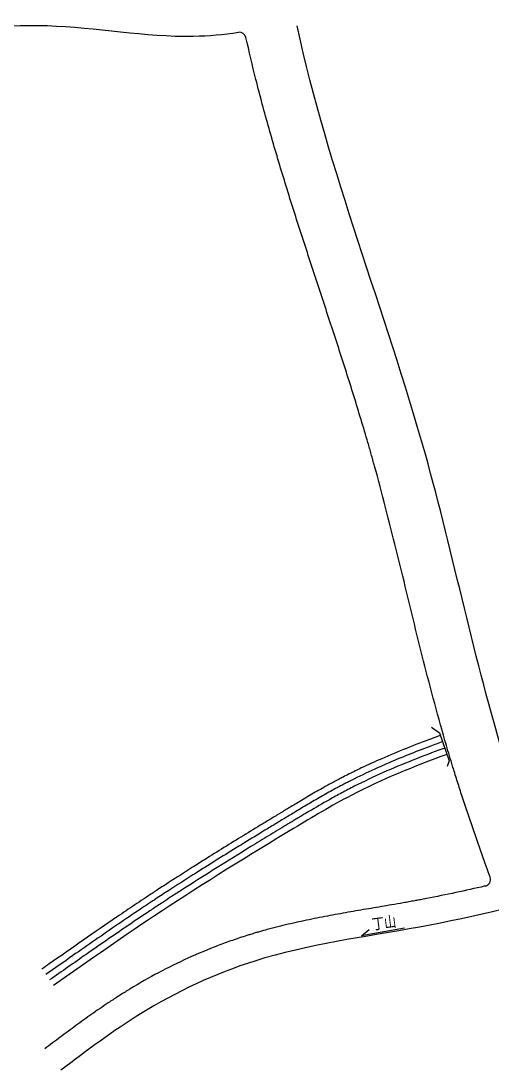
# Model space of a CAD drawing. Header units: millimetres. Extents: x 9364 to 94745, y -5033 to 1060.
# Drawn here: x 92374.4 to 92586, y -4511.8 to -4040.3 of the extents above; entities that cross this region are included whole.
import ezdxf

# ---------------------------------------------------------------- set-up
doc = ezdxf.new("R2010")
doc.units = ezdxf.units.MM
doc.layers.get('0').update_dxf_attribs({"lineweight": 0})
doc.layers.add('新建管道', color=7, linetype='Continuous')
doc.styles.add('仿宋_GB2312', font='', dxfattribs={"width": 0.8})
doc.styles.get('仿宋_GB2312').set_extended_font_data('SimSun')

msp = doc.modelspace()

# ---------------------------------------------------------------- linework, layer by layer
at = {"layer": '新建管道', "linetype": 'ByBlock', "ltscale": 0.5}
for p, q in [((92558.81, -4357.8), (92562.45, -4360.29)), ((92562.45, -4360.29), (92566.76, -4372.93)), ((92566.76, -4372.93), (92565.91, -4375.38)), ((92546.69, -4448.13), (92527.4, -4451.44)), ((92527.4, -4451.44), (92530.87, -4448.6))]:
    msp.add_line(p, q, dxfattribs=at)
for centre, start, end in [((92472.54, -4048.37), 12.4127, 98.4449), ((92582.33, -4426.2), 283.0922, 19.5436)]:
    msp.add_arc(centre, 3, start, end, dxfattribs=at)
for points, knots in [([(92195.71, -4092.35), (92200.84, -4090.43), (92205.97, -4088.51), (92216.17, -4084.65), (92221.26, -4082.71), (92231.38, -4078.76), (92236.41, -4076.77), (92246.41, -4072.68), (92251.38, -4070.59), (92261.24, -4066.29), (92266.14, -4064.08), (92271.29, -4061.66), (92271.6, -4061.51), (92272.21, -4061.22), (92272.51, -4061.08), (92272.95, -4060.87), (92273.09, -4060.8), (92273.38, -4060.66), (92273.52, -4060.6), (92273.95, -4060.39), (92274.23, -4060.26), (92275.08, -4059.85), (92275.65, -4059.57), (92277.37, -4058.74), (92278.51, -4058.18), (92281.57, -4056.68), (92283.5, -4055.74), (92287.38, -4053.83), (92289.33, -4052.87), (92293.28, -4050.97), (92295.26, -4050.02), (92299.28, -4048.15), (92301.31, -4047.22), (92305.41, -4045.41), (92307.48, -4044.53), (92311.69, -4042.81), (92313.81, -4041.98), (92316.62, -4040.95), (92317.28, -4040.71), (92318.16, -4040.4), (92318.39, -4040.32), (92318.85, -4040.16), (92319.09, -4040.08), (92319.56, -4039.92), (92319.79, -4039.84), (92320.5, -4039.6), (92320.98, -4039.44), (92322.4, -4038.97), (92323.35, -4038.67), (92326.21, -4037.79), (92328.13, -4037.23), (92333.64, -4035.74), (92337.26, -4034.89), (92344.53, -4033.41), (92348.19, -4032.78), (92355.54, -4031.74), (92359.23, -4031.33), (92366.61, -4030.71), (92370.31, -4030.51), (92377.71, -4030.3), (92381.4, -4030.3), (92385.43, -4030.41), (92385.78, -4030.41), (92386.45, -4030.44), (92386.76, -4030.45), (92387.39, -4030.47), (92387.71, -4030.48), (92388.66, -4030.52), (92389.29, -4030.55), (92391.17, -4030.64), (92392.42, -4030.71), (92395.89, -4030.93), (92398.1, -4031.09), (92402.49, -4031.46), (92404.66, -4031.67), (92408.98, -4032.09), (92411.13, -4032.32), (92415.38, -4032.76), (92417.5, -4032.99), (92421.69, -4033.43), (92423.77, -4033.64), (92427.9, -4034.05), (92429.95, -4034.23), (92434.01, -4034.57), (92436.03, -4034.71), (92440.04, -4034.95), (92442.03, -4035.04), (92445.97, -4035.16), (92447.93, -4035.18), (92450.33, -4035.17), (92450.78, -4035.16), (92451.37, -4035.15), (92451.5, -4035.15), (92451.92, -4035.14), (92452.19, -4035.13), (92452.74, -4035.12), (92453.02, -4035.11), (92453.84, -4035.08), (92454.39, -4035.06), (92456.05, -4034.99), (92457.15, -4034.92), (92460.47, -4034.7), (92462.68, -4034.5), (92467.12, -4033.99), (92469.35, -4033.69), (92473.8, -4033), (92476.02, -4032.6), (92480.48, -4031.72), (92482.7, -4031.24), (92488.13, -4029.97), (92491.33, -4029.13), (92497.71, -4027.3), (92500.89, -4026.3), (92507.23, -4024.18), (92510.38, -4023.05), (92516.66, -4020.67), (92519.77, -4019.42), (92523.13, -4018.02), (92523.38, -4017.91), (92523.83, -4017.72), (92524.03, -4017.64), (92524.37, -4017.49), (92524.51, -4017.43), (92524.8, -4017.3), (92524.95, -4017.24), (92525.38, -4017.05), (92525.68, -4016.93), (92526.55, -4016.55), (92527.14, -4016.3), (92528.89, -4015.53), (92530.07, -4015.01), (92532.8, -4013.79), (92534.37, -4013.08), (92537.52, -4011.67), (92539.11, -4010.96), (92542.31, -4009.55), (92543.93, -4008.84), (92546.09, -4007.92), (92546.62, -4007.7), (92548.2, -4007.03), (92549.27, -4006.59), (92550.9, -4005.94), (92551.45, -4005.71), (92552.57, -4005.28), (92553.13, -4005.06), (92554.8, -4004.41), (92555.92, -4003.99), (92559.27, -4002.75), (92561.52, -4001.96), (92566.92, -4000.12), (92570.08, -3999.11), (92576.41, -3997.18), (92579.58, -3996.26), (92585.92, -3994.5), (92589.09, -3993.65), (92595.43, -3992.02), (92598.59, -3991.23), (92604.91, -3989.68), (92608.06, -3988.92), (92614.34, -3987.42), (92617.47, -3986.67), (92623.7, -3985.18), (92626.8, -3984.43), (92632.98, -3982.9), (92636.04, -3982.13), (92639.84, -3981.13), (92640.59, -3980.93), (92641.91, -3980.58), (92642.48, -3980.43), (92643.52, -3980.15), (92643.98, -3980.02), (92644.72, -3979.82), (92645, -3979.75), (92645.72, -3979.55), (92646.17, -3979.42), (92647.07, -3979.17), (92647.52, -3979.05), (92648.87, -3978.67), (92649.76, -3978.41), (92652.45, -3977.64), (92654.24, -3977.11), (92659.61, -3975.49), (92663.17, -3974.37), (92673.35, -3971.05), (92679.94, -3968.76), (92693.06, -3963.93), (92699.59, -3961.4), (92712.6, -3956.15), (92719.08, -3953.43), (92732.01, -3947.82), (92738.45, -3944.94), (92751.32, -3939.06), (92757.74, -3936.07), (92770.56, -3930), (92776.97, -3926.93), (92789.78, -3920.74), (92796.18, -3917.63), (92809.01, -3911.41), (92815.43, -3908.31), (92824.04, -3904.18), (92826.22, -3903.13), (92830.28, -3901.2), (92832.16, -3900.31), (92835.34, -3898.8), (92836.66, -3898.18), (92839.29, -3896.95), (92840.6, -3896.33), (92844.55, -3894.49), (92847.18, -3893.26), (92855.1, -3889.61), (92860.4, -3887.2), (92867.07, -3884.21), (92868.41, -3883.62), (92872.41, -3881.84), (92875.1, -3880.65), (92878.76, -3879.05), (92879.73, -3878.63), (92881.12, -3878.02), (92881.54, -3877.84), (92882.22, -3877.54), (92882.48, -3877.43), (92883.46, -3877), (92884.19, -3876.69), (92886.37, -3875.74), (92887.83, -3875.12), (92891.84, -3873.38), (92894.4, -3872.28), (92899.49, -3870.06), (92902.02, -3868.95), (92907.04, -3866.7), (92909.53, -3865.57), (92914.46, -3863.27), (92916.9, -3862.1), (92921.7, -3859.72), (92924.07, -3858.5), (92928.72, -3856.02), (92931, -3854.75), (92935.47, -3852.14), (92937.66, -3850.8), (92941.54, -3848.3), (92943.25, -3847.15), (92946.59, -3844.79), (92948.23, -3843.58), (92951.41, -3841.1), (92952.95, -3839.83), (92955.96, -3837.22), (92957.42, -3835.88), (92959.08, -3834.26), (92959.33, -3834.02), (92959.69, -3833.65), (92959.81, -3833.54), (92960.04, -3833.31), (92960.15, -3833.19), (92960.5, -3832.84), (92960.73, -3832.61), (92961.41, -3831.9), (92961.87, -3831.42), (92963.22, -3829.96), (92964.11, -3828.97), (92965.86, -3826.94), (92966.73, -3825.91), (92968.43, -3823.79), (92969.28, -3822.72), (92971.31, -3820.04), (92972.49, -3818.43), (92974.82, -3815.12), (92975.96, -3813.43), (92978.22, -3810), (92979.33, -3808.26), (92981.53, -3804.72), (92982.62, -3802.92), (92984.78, -3799.29), (92985.85, -3797.46), (92987.97, -3793.77), (92989.03, -3791.91), (92990.53, -3789.25), (92990.98, -3788.46), (92991.67, -3787.23), (92991.91, -3786.8), (92992.39, -3785.93), (92992.64, -3785.49), (92993.37, -3784.19), (92993.86, -3783.32), (92995.32, -3780.7), (92996.31, -3778.96), (92998.29, -3775.45), (92999.3, -3773.7), (93001.34, -3770.18), (93002.38, -3768.42), (93004.5, -3764.91), (93005.59, -3763.15), (93007.81, -3759.64), (93008.95, -3757.89), (93011.29, -3754.39), (93012.5, -3752.65), (93015, -3749.19), (93016.28, -3747.46), (93018.01, -3745.24), (93018.4, -3744.74), (93019.11, -3743.85), (93019.43, -3743.46), (93019.95, -3742.82), (93020.15, -3742.57), (93020.52, -3742.12), (93020.69, -3741.92), (93021.03, -3741.51), (93021.2, -3741.31), (93021.71, -3740.7), (93022.05, -3740.3), (93023.09, -3739.09), (93023.79, -3738.29), (93025.93, -3735.9), (93027.39, -3734.32), (93030.4, -3731.24), (93031.94, -3729.72), (93035.11, -3726.75), (93036.73, -3725.29), (93040.05, -3722.46), (93041.74, -3721.08), (93045.21, -3718.42), (93046.98, -3717.13), (93050.59, -3714.64), (93052.43, -3713.45), (93056.18, -3711.18), (93058.09, -3710.1), (93061.66, -3708.23), (93063.31, -3707.43), (93066.66, -3705.91), (93068.35, -3705.21), (93071.79, -3703.89), (93073.54, -3703.29), (93077.06, -3702.2), (93078.85, -3701.71), (93081.04, -3701.19), (93081.43, -3701.1), (93082.6, -3700.85), (93083.38, -3700.69), (93084.39, -3700.5), (93084.61, -3700.46), (93084.94, -3700.4), (93085.05, -3700.38), (93085.27, -3700.34), (93085.38, -3700.32), (93085.7, -3700.27), (93085.92, -3700.23), (93086.57, -3700.13), (93087.01, -3700.06), (93088.3, -3699.88), (93089.17, -3699.77), (93091.32, -3699.53), (93092.6, -3699.42), (93095.16, -3699.25), (93096.43, -3699.19), (93098.96, -3699.12), (93100.22, -3699.11), (93102.72, -3699.12), (93103.97, -3699.15), (93106.44, -3699.24), (93107.67, -3699.3), (93109.59, -3699.42), (93110.28, -3699.47), (93110.97, -3699.52)], [0, 0, 0, 0, 1644.436903, 1644.436903, 3288.873806, 3288.873806, 4933.310709, 4933.310709, 6577.747612, 6577.747612, 8222.184515, 8222.184515, 8326.988497, 8326.988497, 8428.85604, 8428.85604, 8477.113137, 8477.113137, 8525.370234, 8525.370234, 8621.884428, 8621.884428, 8814.912815, 8814.912815, 9200.969591, 9200.969591, 9844.625897, 9844.625897, 10488.282203, 10488.282203, 11131.938509, 11131.938509, 11775.594814, 11775.594814, 12419.25112, 12419.25112, 13062.907426, 13062.907426, 13257.316377, 13257.316377, 13324.094432, 13324.094432, 13393.568509, 13393.568509, 13463.042587, 13463.042587, 13601.990742, 13601.990742, 13879.887052, 13879.887052, 14435.679671, 14435.679671, 15470.985848, 15470.985848, 16506.292024, 16506.292024, 17541.5982, 17541.5982, 18576.904376, 18576.904376, 19612.210552, 19612.210552, 19709.779758, 19709.779758, 19798.713483, 19798.713483, 19887.647208, 19887.647208, 20065.514659, 20065.514659, 20421.249559, 20421.249559, 21057.351622, 21057.351622, 21693.453684, 21693.453684, 22329.555747, 22329.555747, 22965.657809, 22965.657809, 23601.759871, 23601.759871, 24237.861934, 24237.861934, 24873.963996, 24873.963996, 25510.066058, 25510.066058, 26146.168121, 26146.168121, 26293.967615, 26293.967615, 26339.152038, 26339.152038, 26429.520884, 26429.520884, 26519.889729, 26519.889729, 26700.62742, 26700.62742, 27062.102802, 27062.102802, 27785.053566, 27785.053566, 28508.00433, 28508.00433, 29230.955094, 29230.955094, 29953.905859, 29953.905859, 30993.235103, 30993.235103, 32032.564347, 32032.564347, 33071.893591, 33071.893591, 34111.222836, 34111.222836, 34197.109742, 34197.109742, 34262.551871, 34262.551871, 34311.536773, 34311.536773, 34360.521675, 34360.521675, 34458.491478, 34458.491478, 34654.431086, 34654.431086, 35046.310302, 35046.310302, 35562.177441, 35562.177441, 36078.044581, 36078.044581, 36593.91172, 36593.91172, 36759.123152, 36759.123152, 37089.546018, 37089.546018, 37260.869452, 37260.869452, 37432.192886, 37432.192886, 37774.839755, 37774.839755, 38460.133492, 38460.133492, 39421.881386, 39421.881386, 40383.629279, 40383.629279, 41345.377172, 41345.377172, 42307.125065, 42307.125065, 43268.872958, 43268.872958, 44230.620851, 44230.620851, 45192.368744, 45192.368744, 46154.116637, 46154.116637, 46390.57592, 46390.57592, 46571.878938, 46571.878938, 46719.844646, 46719.844646, 46807.430945, 46807.430945, 46950.755641, 46950.755641, 47094.080337, 47094.080337, 47380.72973, 47380.72973, 47954.028514, 47954.028514, 49100.626083, 49100.626083, 51237.748293, 51237.748293, 53374.870503, 53374.870503, 55511.992713, 55511.992713, 57649.114923, 57649.114923, 59786.237133, 59786.237133, 61923.359342, 61923.359342, 64060.481552, 64060.481552, 66197.603762, 66197.603762, 66922.265411, 66922.265411, 67543.604022, 67543.604022, 67978.505015, 67978.505015, 68413.406008, 68413.406008, 69283.207995, 69283.207995, 71022.811967, 71022.811967, 71456.767901, 71456.767901, 72324.679767, 72324.679767, 72635.984758, 72635.984758, 72770.939231, 72770.939231, 72853.849458, 72853.849458, 73086.944236, 73086.944236, 73553.133792, 73553.133792, 74376.472259, 74376.472259, 75199.810726, 75199.810726, 76023.149194, 76023.149194, 76846.487661, 76846.487661, 77669.826128, 77669.826128, 78493.164595, 78493.164595, 79316.503062, 79316.503062, 79989.935891, 79989.935891, 80663.36872, 80663.36872, 81336.801549, 81336.801549, 82010.234378, 82010.234378, 82129.39567, 82129.39567, 82185.337229, 82185.337229, 82241.278789, 82241.278789, 82353.161907, 82353.161907, 82576.928144, 82576.928144, 83024.460619, 83024.460619, 83471.993094, 83471.993094, 83919.525568, 83919.525568, 84564.709039, 84564.709039, 85209.892509, 85209.892509, 85855.075979, 85855.075979, 86500.25945, 86500.25945, 87145.44292, 87145.44292, 87790.626391, 87790.626391, 88063.943017, 88063.943017, 88212.949987, 88212.949987, 88361.956957, 88361.956957, 88659.970896, 88659.970896, 89255.998775, 89255.998775, 89852.026655, 89852.026655, 90448.054534, 90448.054534, 91044.082413, 91044.082413, 91640.110292, 91640.110292, 92236.138171, 92236.138171, 92832.166051, 92832.166051, 93006.674828, 93006.674828, 93143.763571, 93143.763571, 93230.266061, 93230.266061, 93301.861984, 93301.861984, 93373.457907, 93373.457907, 93516.649752, 93516.649752, 93803.033444, 93803.033444, 94375.800826, 94375.800826, 94948.568209, 94948.568209, 95521.335592, 95521.335592, 96094.102974, 96094.102974, 96666.870357, 96666.870357, 97239.63774, 97239.63774, 97812.405122, 97812.405122, 98290.690111, 98290.690111, 98768.975099, 98768.975099, 99247.260088, 99247.260088, 99725.545077, 99725.545077, 99827.974526, 99827.974526, 100032.833423, 100032.833423, 100091.219499, 100091.219499, 100119.515963, 100119.515963, 100147.812426, 100147.812426, 100204.405354, 100204.405354, 100317.591209, 100317.591209, 100543.962919, 100543.962919, 100882.386488, 100882.386488, 101220.810056, 101220.810056, 101559.233625, 101559.233625, 101897.657194, 101897.657194, 102236.080762, 102236.080762, 102427.639632, 102427.639632, 102427.639632, 102427.639632]), ([(92199.92, -4103.59), (92226.3, -4093.71), (92268, -4078.09), (92326.3, -4046.63), (92387.13, -4038.86), (92436.8, -4048.96), (92465.39, -4046.4), (92472.1, -4045.4)], [0, 0, 0, 0, 8448.945303, 13354.921685, 19752.208235, 26341.315525, 28374.235869, 28374.235869, 28374.235869, 28374.235869]), ([(92607.91, -4420.07), (92602.36, -4404.41), (92581.14, -4343.93), (92556.06, -4214.97), (92512.48, -4107.69), (92498.45, -4042.46)], [524.653367, 524.653367, 524.653367, 524.653367, 5503.338551, 19744.376156, 39839.417829, 39839.417829, 39839.417829, 39839.417829]), ([(92585.15, -4425.2), (92583.97, -4421.87), (92582.79, -4418.52), (92579.98, -4410.54), (92578.36, -4405.89), (92575.17, -4396.56), (92573.59, -4391.87), (92571.71, -4386.1), (92571.37, -4385.03), (92570.33, -4381.81), (92569.66, -4379.67), (92568.87, -4377.13), (92568.75, -4376.75), (92568.51, -4375.98), (92568.39, -4375.6), (92568.04, -4374.45), (92567.81, -4373.68), (92567.11, -4371.38), (92566.65, -4369.84), (92565.29, -4365.24), (92564.4, -4362.16), (92561.73, -4352.71), (92560, -4346.34), (92556.66, -4333.58), (92555.04, -4327.19), (92551.87, -4314.44), (92550.32, -4308.07), (92547.23, -4295.35), (92545.69, -4289), (92542.59, -4276.33), (92541.02, -4270.02), (92537.82, -4257.43), (92536.18, -4251.16), (92534.12, -4243.56), (92533.74, -4242.21), (92533.19, -4240.21), (92533.01, -4239.57), (92532.71, -4238.5), (92532.59, -4238.07), (92532.35, -4237.2), (92532.23, -4236.77), (92531.86, -4235.47), (92531.62, -4234.61), (92530.88, -4232.02), (92530.38, -4230.29), (92528.87, -4225.11), (92527.84, -4221.66), (92524.64, -4211.07), (92522.41, -4203.93), (92517.85, -4189.64), (92515.53, -4182.49), (92510.84, -4168.19), (92508.48, -4161.02), (92503.77, -4146.67), (92501.42, -4139.48), (92496.79, -4125.05), (92494.51, -4117.82), (92490.07, -4103.3), (92487.91, -4096.01), (92483.78, -4081.37), (92481.8, -4074.01), (92478.36, -4060.35), (92476.86, -4054.05), (92475.47, -4047.72)], [406.000993, 406.000993, 406.000993, 406.000993, 1465.388418, 1465.388418, 2930.776837, 2930.776837, 4396.165255, 4396.165255, 4728.642153, 4728.642153, 5393.59595, 5393.59595, 5511.936807, 5511.936807, 5630.277663, 5630.277663, 5866.959376, 5866.959376, 6340.322802, 6340.322802, 7287.049653, 7287.049653, 9247.947443, 9247.947443, 11208.845232, 11208.845232, 13169.743021, 13169.743021, 15130.640811, 15130.640811, 17091.5386, 17091.5386, 19052.43639, 19052.43639, 19479.215887, 19479.215887, 19681.039264, 19681.039264, 19817.24278, 19817.24278, 19953.446296, 19953.446296, 20225.853329, 20225.853329, 20770.667393, 20770.667393, 21860.295523, 21860.295523, 24116.138126, 24116.138126, 26371.98073, 26371.98073, 28627.823334, 28627.823334, 30883.665938, 30883.665938, 33139.508542, 33139.508542, 35395.351145, 35395.351145, 37651.193749, 37651.193749, 39563.74426, 39563.74426, 39563.74426, 39563.74426]), ([(92562.84, -4361.42), (92561.49, -4361.91), (92560.14, -4362.41), (92555.05, -4364.31), (92551.31, -4365.75), (92543.85, -4368.74), (92540.14, -4370.28), (92533.37, -4373.24), (92530.32, -4374.63), (92526.37, -4376.51), (92525.46, -4376.95), (92522.73, -4378.29), (92520.92, -4379.2), (92518.81, -4380.29), (92518.51, -4380.44), (92517.91, -4380.76), (92517.61, -4380.92), (92516.55, -4381.48), (92515.79, -4381.88), (92513.51, -4383.11), (92512.01, -4383.94), (92508.42, -4385.96), (92506.34, -4387.15), (92502.23, -4389.56), (92500.19, -4390.77), (92497.32, -4392.49), (92496.48, -4392.99), (92495.16, -4393.79), (92494.66, -4394.09), (92493.71, -4394.66), (92493.26, -4394.94), (92492.44, -4395.43), (92492.08, -4395.66), (92491.35, -4396.1), (92490.98, -4396.32), (92490.26, -4396.76), (92489.89, -4396.98), (92488.8, -4397.64), (92488.07, -4398.08), (92485.89, -4399.4), (92484.44, -4400.29), (92480.08, -4402.94), (92477.17, -4404.72), (92468.46, -4410.06), (92462.66, -4413.65), (92455.07, -4418.42), (92453.25, -4419.57), (92447.81, -4423.02), (92444.19, -4425.34), (92438.8, -4428.83), (92437.03, -4429.99), (92434.6, -4431.58), (92433.94, -4432.01), (92432.63, -4432.88), (92431.98, -4433.31), (92430.68, -4434.17), (92430.03, -4434.6), (92428.08, -4435.9), (92426.78, -4436.76), (92422.9, -4439.37), (92420.32, -4441.12), (92412.6, -4446.38), (92407.48, -4449.92), (92397.27, -4457.02), (92392.19, -4460.58), (92386.02, -4464.91), (92384.93, -4465.67), (92383.84, -4466.44)], [50483.470829, 50483.470829, 50483.470829, 50483.470829, 50907.14219, 50907.14219, 52086.253605, 52086.253605, 53265.365021, 53265.365021, 54244.892575, 54244.892575, 54539.175182, 54539.175182, 55127.740396, 55127.740396, 55226.053885, 55226.053885, 55324.367373, 55324.367373, 55575.108324, 55575.108324, 56076.590224, 56076.590224, 56778.793964, 56778.793964, 57480.997704, 57480.997704, 57770.968584, 57770.968584, 57942.541772, 57942.541772, 58101.508844, 58101.508844, 58228.732568, 58228.732568, 58355.956292, 58355.956292, 58483.180016, 58483.180016, 58737.627464, 58737.627464, 59246.52236, 59246.52236, 60264.312151, 60264.312151, 62299.891734, 62299.891734, 62940.505919, 62940.505919, 64221.734288, 64221.734288, 64852.941971, 64852.941971, 65087.030553, 65087.030553, 65319.289482, 65319.289482, 65551.54841, 65551.54841, 66016.066268, 66016.066268, 66945.101982, 66945.101982, 68803.17341, 68803.17341, 70661.244839, 70661.244839, 71061.16492, 71061.16492, 71061.16492, 71061.16492]), ([(92565.74, -4369.94), (92551.03, -4375.33), (92527.31, -4384.93), (92485.29, -4410.21), (92440.21, -4437.87), (92405.03, -4462.56), (92389.01, -4473.81)], [50503.453123, 50503.453123, 50503.453123, 50503.453123, 55189.665884, 58172.994072, 65189.910503, 71061.16492, 71061.16492, 71061.16492, 71061.16492]), ([(92583.01, -4429.13), (92582.37, -4429.27), (92581.73, -4429.42), (92572.43, -4431.56), (92563.73, -4433.4), (92554.29, -4435.19), (92553.59, -4435.33), (92552.35, -4435.56), (92551.81, -4435.66), (92550.42, -4435.91), (92549.56, -4436.07), (92547.84, -4436.38), (92546.98, -4436.53), (92544.38, -4436.99), (92542.65, -4437.29), (92537.87, -4438.12), (92534.82, -4438.63), (92528.68, -4439.67), (92525.6, -4440.2), (92519.41, -4441.28), (92516.31, -4441.83), (92510.09, -4443), (92506.96, -4443.6), (92500.71, -4444.9), (92497.58, -4445.59), (92491.32, -4447.06), (92488.18, -4447.84), (92483.9, -4449), (92482.76, -4449.32), (92480.96, -4449.84), (92480.31, -4450.03), (92478.95, -4450.43), (92478.23, -4450.65), (92476.96, -4451.04), (92476.42, -4451.2), (92474.79, -4451.72), (92473.7, -4452.07), (92471.54, -4452.79), (92470.46, -4453.16), (92467.23, -4454.28), (92465.09, -4455.07), (92458.37, -4457.64), (92453.84, -4459.54), (92444.92, -4463.62), (92440.52, -4465.79), (92431.87, -4470.39), (92427.62, -4472.82), (92423.05, -4475.6), (92422.65, -4475.85), (92421.88, -4476.32), (92421.52, -4476.55), (92420.79, -4477), (92420.42, -4477.23), (92419.33, -4477.91), (92418.61, -4478.37), (92416.46, -4479.76), (92415.03, -4480.7), (92411.13, -4483.3), (92408.68, -4484.99), (92403.85, -4488.39), (92401.46, -4490.11), (92396.72, -4493.57), (92394.38, -4495.31), (92389.74, -4498.78), (92387.44, -4500.51), (92385.15, -4502.23)], [30161.609801, 30161.609801, 30161.609801, 30161.609801, 30361.694743, 30361.694743, 33080.27124, 33080.27124, 33299.366898, 33299.366898, 33465.627238, 33465.627238, 33732.211251, 33732.211251, 33998.795264, 33998.795264, 34531.963291, 34531.963291, 35461.673925, 35461.673925, 36391.384559, 36391.384559, 37321.095194, 37321.095194, 38250.805828, 38250.805828, 39180.516462, 39180.516462, 40110.227097, 40110.227097, 40450.254229, 40450.254229, 40643.209427, 40643.209427, 40856.840709, 40856.840709, 41018.605747, 41018.605747, 41342.135824, 41342.135824, 41665.665901, 41665.665901, 42312.726054, 42312.726054, 43706.245843, 43706.245843, 45099.765632, 45099.765632, 46493.285421, 46493.285421, 46627.197314, 46627.197314, 46749.921115, 46749.921115, 46872.644916, 46872.644916, 47118.092518, 47118.092518, 47608.987722, 47608.987722, 48471.213864, 48471.213864, 49333.440007, 49333.440007, 50195.666149, 50195.666149, 51054.441714, 51054.441714, 51054.441714, 51054.441714])]:
    msp.add_open_spline(points, degree=3, knots=knots, dxfattribs=at)
msp.add_spline([(92845.92, -4301.02), (92794.27, -4347.48), (92749.76, -4386.7), (92701.64, -4406.98), (92553.42, -4447.56), (92479.47, -4462.82), (92428.06, -4486.61), (92392.36, -4511.82)], degree=3, dxfattribs=at)
at = {"layer": '新建管道', "color": 151, "linetype": 'ByBlock', "ltscale": 0.5}
for points, knots in [([(92563.81, -4364.26), (92561.91, -4364.96), (92560.01, -4365.66), (92554.84, -4367.61), (92551.56, -4368.88), (92545.05, -4371.49), (92541.8, -4372.84), (92537.31, -4374.79), (92536.05, -4375.35), (92531.12, -4377.56), (92527.47, -4379.28), (92523.08, -4381.47), (92522.31, -4381.86), (92521.19, -4382.44), (92520.83, -4382.62), (92520.14, -4382.98), (92519.8, -4383.16), (92519.12, -4383.51), (92518.78, -4383.69), (92517.77, -4384.23), (92517.09, -4384.59), (92514.44, -4386.02), (92512.47, -4387.12), (92508.57, -4389.33), (92506.63, -4390.46), (92503.79, -4392.12), (92502.89, -4392.66), (92500.18, -4394.27), (92498.39, -4395.35), (92495.81, -4396.9), (92495.03, -4397.38), (92493.9, -4398.05), (92493.57, -4398.26), (92492.9, -4398.66), (92492.56, -4398.87), (92491.44, -4399.55), (92490.66, -4400.02), (92488.3, -4401.45), (92486.73, -4402.4), (92482.02, -4405.27), (92478.88, -4407.18), (92469.49, -4412.95), (92463.24, -4416.82), (92455.21, -4421.88), (92453.4, -4423.02), (92448, -4426.46), (92444.4, -4428.77), (92438.83, -4432.39), (92436.85, -4433.69), (92434.29, -4435.37), (92433.72, -4435.75), (92432.58, -4436.51), (92432.01, -4436.88), (92430.3, -4438.02), (92429.17, -4438.78), (92424.67, -4441.79), (92421.32, -4444.06), (92411.18, -4450.99), (92404.42, -4455.69), (92393.63, -4463.23), (92389.6, -4466.06), (92385.56, -4468.89)], [50490.075798, 50490.075798, 50490.075798, 50490.075798, 51089.731615, 51089.731615, 52127.728896, 52127.728896, 53165.726177, 53165.726177, 53571.918298, 53571.918298, 54759.497511, 54759.497511, 55012.612134, 55012.612134, 55130.064602, 55130.064602, 55242.306529, 55242.306529, 55354.548456, 55354.548456, 55579.03231, 55579.03231, 56241.812588, 56241.812588, 56904.592866, 56904.592866, 57217.239783, 57217.239783, 57840.727054, 57840.727054, 58114.968084, 58114.968084, 58232.456811, 58232.456811, 58349.945538, 58349.945538, 58624.814501, 58624.814501, 59174.552428, 59174.552428, 60274.028281, 60274.028281, 62472.979988, 62472.979988, 63110.844065, 63110.844065, 64386.57222, 64386.57222, 65095.280561, 65095.280561, 65299.43063, 65299.43063, 65503.580699, 65503.580699, 65911.880837, 65911.880837, 67119.576502, 67119.576502, 69582.769844, 69582.769844, 71061.16492, 71061.16492, 71061.16492, 71061.16492]), ([(92564.77, -4367.1), (92564.46, -4367.22), (92564.15, -4367.33), (92559.34, -4369.1), (92554.85, -4370.8), (92545.95, -4374.36), (92541.52, -4376.2), (92532.75, -4380.1), (92528.41, -4382.14), (92523.18, -4384.79), (92522.23, -4385.27), (92520.35, -4386.25), (92519.41, -4386.75), (92516.61, -4388.25), (92514.76, -4389.28), (92509.84, -4392.05), (92506.79, -4393.83), (92502.7, -4396.26), (92501.64, -4396.89), (92499.85, -4397.97), (92499.11, -4398.42), (92497.77, -4399.22), (92497.18, -4399.58), (92496.21, -4400.17), (92495.83, -4400.39), (92495.13, -4400.82), (92494.8, -4401.02), (92494.14, -4401.42), (92493.82, -4401.62), (92492.83, -4402.21), (92492.17, -4402.61), (92490.19, -4403.81), (92488.88, -4404.61), (92484.93, -4407.01), (92482.3, -4408.61), (92474.43, -4413.43), (92469.19, -4416.66), (92462.01, -4421.14), (92460.06, -4422.37), (92454.22, -4426.05), (92450.34, -4428.52), (92444.9, -4432.02), (92443.34, -4433.04), (92440.55, -4434.85), (92439.32, -4435.66), (92437.31, -4436.98), (92436.53, -4437.49), (92434.18, -4439.05), (92432.61, -4440.08), (92427.99, -4443.17), (92424.93, -4445.24), (92415.8, -4451.45), (92409.74, -4455.64), (92398.22, -4463.68), (92392.75, -4467.51), (92387.28, -4471.35)], [50496.736192, 50496.736192, 50496.736192, 50496.736192, 50596.22563, 50596.22563, 52023.446132, 52023.446132, 53450.666635, 53450.666635, 54877.887137, 54877.887137, 55192.849675, 55192.849675, 55507.812213, 55507.812213, 56137.737289, 56137.737289, 57188.952561, 57188.952561, 57556.883299, 57556.883299, 57814.800042, 57814.800042, 58023.344621, 58023.344621, 58153.748209, 58153.748209, 58269.016038, 58269.016038, 58384.283867, 58384.283867, 58614.819525, 58614.819525, 59075.890842, 59075.890842, 59998.033475, 59998.033475, 61842.318741, 61842.318741, 62531.48063, 62531.48063, 63909.804408, 63909.804408, 64468.06204, 64468.06204, 64906.641905, 64906.641905, 65187.562467, 65187.562467, 65749.403592, 65749.403592, 66852.507277, 66852.507277, 69058.714649, 69058.714649, 71061.16492, 71061.16492, 71061.16492, 71061.16492])]:
    msp.add_open_spline(points, degree=3, knots=knots, dxfattribs=at)

# ---------------------------------------------------------------- texts
at = {"style": '仿宋_GB2312', "width": 0.8}
msp.add_text('丁山', height=5, rotation=7.3013, dxfattribs=at).set_placement((92532.4, -4448.79))

doc.saveas('drawing.dxf')
